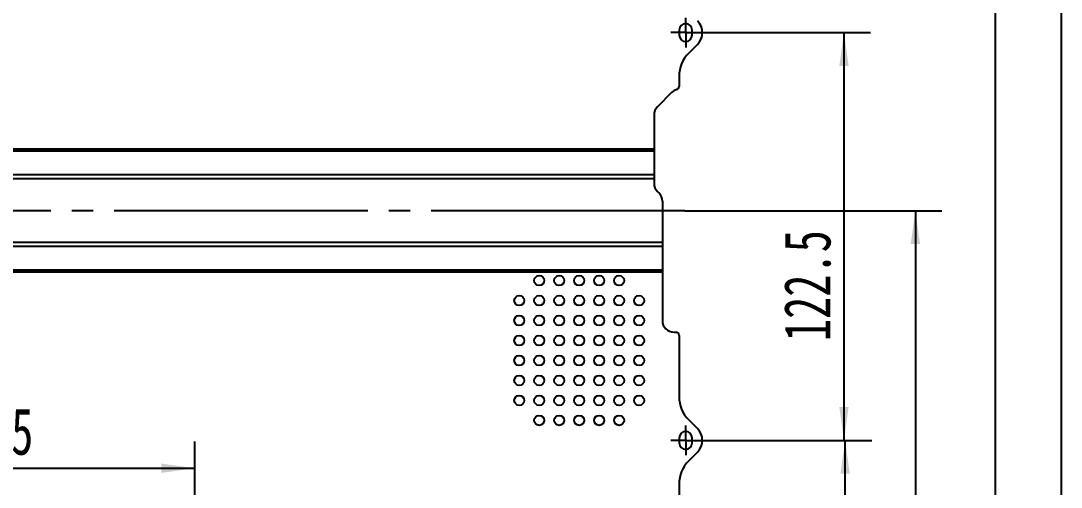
# Model space of a CAD drawing. Extents: x 10 to 515, y -34 to 231.
# Drawn here: x 213 to 291.2, y 119.4 to 154.5 of the extents above; entities that cross this region are included whole.
import ezdxf

# ---------------------------------------------------------------- set-up
doc = ezdxf.new("R2010")
doc.units = 0
doc.linetypes.add('SLD-CENTER', pattern=[19.05, 15.24, -1.27, 1.27, -1.27])
doc.linetypes.add('SLD-SOLID', pattern=[0])
doc.layers.get('0').update_dxf_attribs({"linetype": 'CONTINUOUS'})
doc.layers.add('FORMAT', color=7, linetype='SLD-SOLID')
doc.layers.add('轮廓实线层', color=7, linetype='SLD-SOLID')
doc.styles.add('SLDTEXTSTYLE1', font='TXT', dxfattribs={"width": 0.7})
doc.dimstyles.new('SLDDIMSTYLE3', dxfattribs={"dimtxt": 3.5, "dimasz": 2.5, "dimexe": 0, "dimexo": 0.0625, "dimgap": 0.875, "dimtad": 2, "dimlfac": 4, "dimrnd": 1e-09, "dimzin": 12, "dimtxsty": 'SLDTEXTSTYLE1', "dimsah": 1, "dimcen": 0.09, "dimazin": 3, "dimtfac": 1, "dimtofl": 0, "dimtmove": 0, "dimatfit": 3, "dimtolj": 1, "dimtzin": 12})

# ---------------------------------------------------------------- blocks, each defined once
blk = doc.blocks.new('_D_10')
at = {"layer": 'FORMAT'}
for p, q in [((262.917, 140.207), (282.23, 140.207)), ((280.23, 140.207), (280.23, 75.519)), ((252.802, 75.519), (282.23, 75.519))]:
    blk.add_line(p, q, dxfattribs=at)
for points in [[(280.23, 140.207), (279.88, 137.707), (280.58, 137.707)], [(280.23, 75.519), (280.58, 78.019), (279.88, 78.019)]]:
    blk.add_solid(points, dxfattribs=at)
at = {"layer": 'FORMAT', "insert": (275.718, 98.903), "char_height": 3.5, "attachment_point": 1, "rotation": 90, "style": 'SLDTEXTSTYLE1'}
blk.add_mtext('258.75', dxfattribs=at)
blk = doc.blocks.new('_D_13')
at = {"layer": 'FORMAT'}
for p, q in [((264.092, 122.957), (276.955, 122.957)), ((274.955, 82.207), (274.955, 122.957)), ((264.092, 82.207), (276.955, 82.207))]:
    blk.add_line(p, q, dxfattribs=at)
for points in [[(274.955, 122.957), (274.605, 120.457), (275.305, 120.457)], [(274.955, 82.207), (275.305, 84.707), (274.605, 84.707)]]:
    blk.add_solid(points, dxfattribs=at)
at = {"layer": 'FORMAT', "insert": (270.444, 106.105), "char_height": 3.5, "attachment_point": 1, "rotation": 90, "style": 'SLDTEXTSTYLE1'}
blk.add_mtext('163', dxfattribs=at)
blk = doc.blocks.new('_D_14')
at = {"layer": 'FORMAT'}
for p, q in [((264.092, 153.582), (276.869, 153.582)), ((274.869, 153.582), (274.869, 122.957)), ((264.092, 122.957), (276.869, 122.957))]:
    blk.add_line(p, q, dxfattribs=at)
for points in [[(274.869, 153.582), (274.519, 151.082), (275.219, 151.082)], [(274.869, 122.957), (275.219, 125.457), (274.519, 125.457)]]:
    blk.add_solid(points, dxfattribs=at)
at = {"layer": 'FORMAT', "insert": (270.357, 130.409), "char_height": 3.5, "attachment_point": 1, "rotation": 90, "style": 'SLDTEXTSTYLE1'}
blk.add_mtext('122.5', dxfattribs=at)
blk = doc.blocks.new('_D_15')
at = {"layer": 'FORMAT'}
for p, q in [((255.092, 171.707), (288.23, 171.707)), ((286.23, 171.707), (286.23, 75.019)), ((257.217, 75.019), (288.23, 75.019))]:
    blk.add_line(p, q, dxfattribs=at)
for points in [[(286.23, 171.707), (285.88, 169.207), (286.58, 169.207)], [(286.23, 75.019), (286.58, 77.519), (285.88, 77.519)]]:
    blk.add_solid(points, dxfattribs=at)
at = {"layer": 'FORMAT', "insert": (281.718, 102.228), "char_height": 3.5, "attachment_point": 1, "rotation": 90, "style": 'SLDTEXTSTYLE1'}
blk.add_mtext('386.75', dxfattribs=at)
blk = doc.blocks.new('_D_23')
at = {"layer": 'FORMAT'}
for p, q in [((192.98, 119.653), (192.98, 122.863)), ((226.105, 111.317), (226.105, 122.863)), ((192.98, 120.863), (226.105, 120.863))]:
    blk.add_line(p, q, dxfattribs=at)
for points in [[(192.98, 120.863), (195.48, 120.513), (195.48, 121.213)], [(226.105, 120.863), (223.605, 121.213), (223.605, 120.513)]]:
    blk.add_solid(points, dxfattribs=at)
at = {"layer": 'FORMAT', "insert": (205.649, 125.375), "char_height": 3.5, "attachment_point": 1, "style": 'SLDTEXTSTYLE1'}
blk.add_mtext('132.5', dxfattribs=at)
blk = doc.blocks.new('SW_CENTERMARKSYMBOL_4')
at = {"layer": 'FORMAT', "color": 0}
for p, q in [((0, 0.625), (0, 1.1125)), ((-0.625, 0), (-1.1125, 0)), ((0, 0), (-0.625, 0)), ((0, 0), (0, 0.625)), ((0, 0), (0, -0.625)), ((0, 0), (0.625, 0)), ((0.625, 0), (1.1125, 0)), ((0, -0.625), (0, -1.1125))]:
    blk.add_line(p, q, dxfattribs=at)
blk = doc.blocks.new('SW_CENTERMARKSYMBOL_7')
at = {"layer": 'FORMAT', "color": 0}
for p, q in [((0, 0.625), (0, 1.1125)), ((-0.625, 0), (-1.1125, 0)), ((0, 0), (-0.625, 0)), ((0, 0), (0, 0.625)), ((0, 0), (0, -0.625)), ((0, 0), (0.625, 0)), ((0.625, 0), (1.1125, 0)), ((0, -0.625), (0, -1.1125))]:
    blk.add_line(p, q, dxfattribs=at)

msp = doc.modelspace()

# ---------------------------------------------------------------- linework, layer by layer
at = {"color": 7, "linetype": 'SLD-SOLID'}
for p, q in [((262.492401, 153.769223), (262.492401, 153.394223)), ((263.467401, 153.394223), (263.467401, 153.769223)), ((263.212134, 152.046189), (263.863785, 152.69784)), ((262.479901, 150.278422), (262.479901, 149.53916)), ((261.926094, 149.077853), (260.861183, 148.012942)), ((260.604901, 147.394223), (260.604901, 144.821181)), ((260.604901, 144.821181), (194.854901, 144.821181)), ((260.604901, 144.672044), (194.854901, 144.672044)), ((260.604901, 144.821181), (260.604901, 144.672044)), ((260.604901, 144.672044), (260.604901, 142.89054)), ((260.604901, 142.89054), (194.854901, 142.89054)), ((260.604901, 142.592265), (194.854901, 142.592265)), ((260.604901, 142.89054), (260.604901, 142.592265)), ((260.604901, 142.592265), (260.604901, 142.269223)), ((260.861183, 141.650505), (260.97362, 141.538068)), ((261.229901, 140.919349), (261.229901, 137.821181)), ((261.229901, 137.821181), (194.229901, 137.821181)), ((261.229901, 137.821181), (261.229901, 137.522906)), ((261.229901, 137.522906), (194.229901, 137.522906)), ((261.229901, 137.522906), (261.229901, 135.741403)), ((261.229901, 135.741403), (194.229901, 135.741403)), ((261.229901, 135.592265), (194.229901, 135.592265)), ((261.229901, 135.741403), (261.229901, 135.592265)), ((261.229901, 135.592265), (261.229901, 131.956723)), ((262.104901, 131.081723), (262.229901, 131.081723)), ((262.479901, 130.831723), (262.479901, 126.260024)), ((263.863785, 123.840607), (263.212134, 124.492257)), ((262.492401, 123.144223), (262.492401, 122.769223)), ((263.467401, 122.769223), (263.467401, 123.144223)), ((263.212134, 121.421189), (263.863785, 122.07284)), ((262.479901, 119.653422), (262.479901, 85.510024))]:
    msp.add_line(p, q, dxfattribs=at)
for centre in [(251.979901, 134.956723), (253.479901, 134.956723), (254.979901, 134.956723), (256.479901, 134.956723), (257.979901, 134.956723), (250.479901, 133.456723), (251.979901, 133.456723), (253.479901, 133.456723), (254.979901, 133.456723), (256.479901, 133.456723), (257.979901, 133.456723), (259.479901, 133.456723), (250.479901, 131.956723), (251.979901, 131.956723), (253.479901, 131.956723), (254.979901, 131.956723), (256.479901, 131.956723), (257.979901, 131.956723), (259.479901, 131.956723), (250.479901, 130.456723), (251.979901, 130.456723), (253.479901, 130.456723), (254.979901, 130.456723), (256.479901, 130.456723), (257.979901, 130.456723), (259.479901, 130.456723), (250.479901, 128.956723), (251.979901, 128.956723), (253.479901, 128.956723), (254.979901, 128.956723), (256.479901, 128.956723), (257.979901, 128.956723), (259.479901, 128.956723), (250.479901, 127.456723), (251.979901, 127.456723), (253.479901, 127.456723), (254.979901, 127.456723), (256.479901, 127.456723), (257.979901, 127.456723), (259.479901, 127.456723), (250.479901, 125.956723), (251.979901, 125.956723), (253.479901, 125.956723), (254.979901, 125.956723), (256.479901, 125.956723), (257.979901, 125.956723), (259.479901, 125.956723), (251.979901, 124.456723), (253.479901, 124.456723), (254.979901, 124.456723), (256.479901, 124.456723), (257.979901, 124.456723)]:
    msp.add_circle(centre, 0.375, dxfattribs=at)
for centre, radius, start, end in [((262.979901, 153.769223), 0.4875, 0, 180), ((262.979901, 153.581723), 1.25, 315, 45), ((262.979901, 153.394223), 0.4875, 180, 0), ((264.979901, 150.278422), 2.5, 135, 180), ((262.544812, 148.459134), 0.875, 106.2554832, 135), ((262.229901, 149.53916), 0.25, 286.2554832, 0), ((261.479901, 147.394223), 0.875, 135, 180), ((261.479901, 142.269223), 0.875, 180, 225), ((260.354901, 140.919349), 0.875, 0, 45), ((262.104901, 131.956723), 0.875, 180, 270), ((262.229901, 130.831723), 0.25, 0, 90), ((264.979901, 126.260024), 2.5, 180, 225), ((262.979901, 123.144223), 0.4875, 0, 180), ((262.979901, 122.956723), 1.25, 315, 45), ((262.979901, 122.769223), 0.4875, 180, 0), ((264.979901, 119.653422), 2.5, 135, 180)]:
    msp.add_arc(centre, radius, start, end, dxfattribs=at)
at = {"layer": 'FORMAT', "linetype": 'SLD-CENTER', "ltscale": 1.25}
msp.add_line((262.917401, 140.206723), (192.542401, 140.206723), dxfattribs=at)
at = {"layer": '轮廓实线层'}
msp.add_line((291.185568, 205.450845), (291.185568, 5.450845), dxfattribs=at)

# ---------------------------------------------------------------- block references
at = {"layer": 'FORMAT'}
for name, p in [('SW_CENTERMARKSYMBOL_7', (262.979901, 153.581723)), ('SW_CENTERMARKSYMBOL_4', (262.979901, 122.956723))]:
    msp.add_blockref(name, p, dxfattribs=at)

# ---------------------------------------------------------------- dimensions: what is measured, and where the dimension line sits
for base, p1, p2, picture, middle in [((286.229901, 75.019223), (255.092401, 171.706723), (257.217401, 75.019223), '_D_15', (286.229901, 106.827)), ((274.86854, 122.956723), (264.092401, 153.581723), (264.092401, 122.956723), '_D_14', (274.86854, 134.24723)), ((280.229901, 75.519223), (262.917401, 140.206723), (252.8016, 75.519223), '_D_10', (280.229901, 103.503796)), ((274.955415, 122.956723), (264.092401, 82.206723), (264.092401, 122.956723), '_D_13', (274.955415, 108.407004))]:
    dim = msp.add_linear_dim(base=base, p1=p1, p2=p2, angle=90, dimstyle='SLDDIMSTYLE3', dxfattribs=at)
    dim.commit()
    dim.dimension.update_dxf_attribs({"geometry": picture, "text_midpoint": middle, "dimtype": 160})
dim = msp.add_linear_dim(base=(226.104901, 120.862924), p1=(192.979901, 119.653422), p2=(226.104901, 111.316873), dimstyle='SLDDIMSTYLE3', dxfattribs=at)
dim.commit()
dim.dimension.update_dxf_attribs({"geometry": '_D_23', "text_midpoint": (209.486482, 120.862924), "dimtype": 160})

doc.saveas('drawing.dxf')
